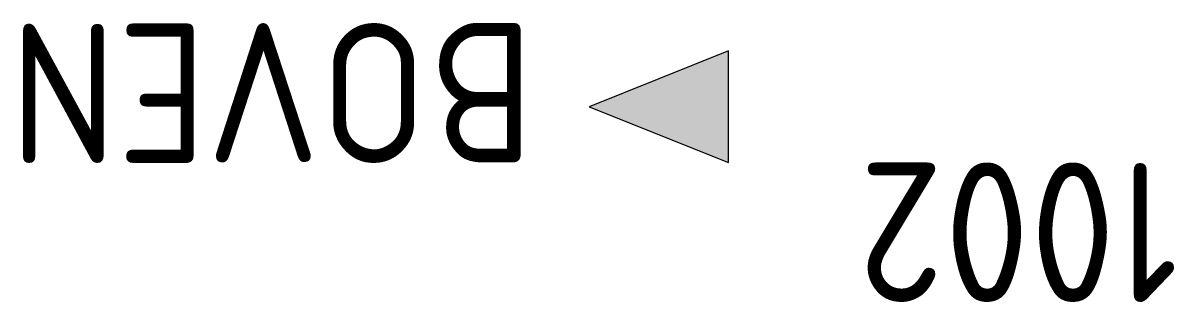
# Model space of a CAD drawing. Extents: x 594.3 to 615, y 204 to 209.
import ezdxf
from ezdxf.enums import TextEntityAlignment as Align

# ---------------------------------------------------------------- set-up
doc = ezdxf.new("R2010")
doc.units = 0
doc.header["$LTSCALE"] = 10
doc.header["$MEASUREMENT"] = 0
doc.layers.get('0').update_dxf_attribs({"linetype": 'CONTINUOUS'})
doc.layers.add('207', color=3, linetype='CONTINUOUS')
doc.layers.add('54', color=4, linetype='CONTINUOUS')
doc.styles.get("Standard").update_dxf_attribs({"font": 'ISO8', "width": 1.2})

msp = doc.modelspace()

# ---------------------------------------------------------------- linework, layer by layer
msp.add_lwpolyline([(606.972, 206.507), (606.972, 208.507), (604.472, 207.507), (606.972, 206.507)], close=True)
msp.add_solid([(606.972, 206.507), (606.972, 208.507), (604.472, 207.507)])

# ---------------------------------------------------------------- texts
at = {"layer": '207'}
msp.add_attdef('BOVEN', text='-', height=2.5, rotation=180, dxfattribs=at).set_placement((594.079, 209.007), align=Align.RIGHT)
at = {"layer": '54'}
msp.add_attdef('1002', (615.044, 206.507), 'POT', height=2.5, rotation=180, dxfattribs=at)

doc.saveas('drawing.dxf')
